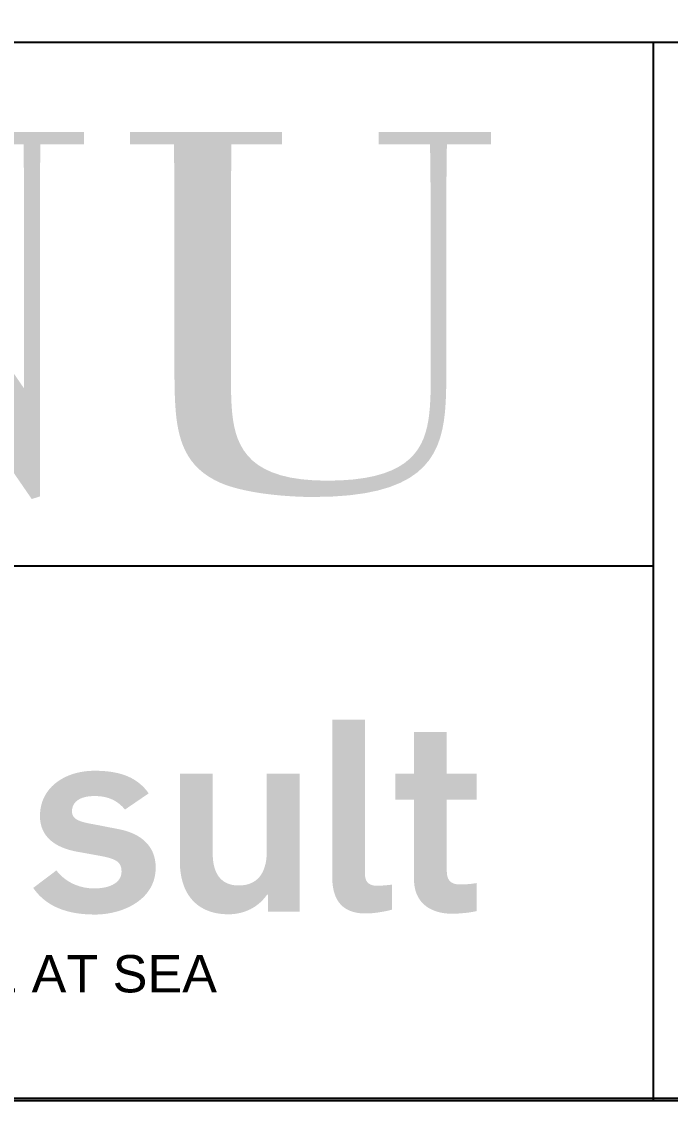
# Model space of a CAD drawing. Extents: x -86245 to 167090, y -69122 to 55245.
# Drawn here: x 36660 to 38102, y -5 to 2392 of the extents above; entities that cross this region are included whole.
import ezdxf
from ezdxf.enums import TextEntityAlignment as Align

# ---------------------------------------------------------------- set-up
doc = ezdxf.new("R2010")
doc.units = 0
doc.header["$LTSCALE"] = 250
doc.layers.get('0').update_dxf_attribs({"linetype": 'CONTINUOUS'})
for name, color, linetype in [('% kommentar', 10, 'CONTINUOUS'), ('Ramme', 7, 'CONTINUOUS'), ('S0CO1', 1, 'CONTINUOUS')]:
    doc.layers.add(name, color=color, linetype=linetype)
doc.layers.add('Layer 1', color=1, linetype='CONTINUOUS', true_color=0xff0000)
doc.styles.add('ROMANS', font='romans.shx', dxfattribs={"height": 125})
doc.styles.add('style1', font='arial.ttf', dxfattribs={"height": 2})

# ---------------------------------------------------------------- blocks, each defined once
blk = doc.blocks.new('A$Ce4b58fa5')
at = {"layer": 'Layer 1', "true_color": 0x0091b3}
for points in [[(90.894, 10.876), (90.964, 10.876), (91.036, 10.879), (91.11, 10.884), (91.184, 10.889), (91.335, 10.905), (91.485, 10.926), (91.632, 10.951), (91.773, 10.978), (91.905, 11.007), (92.024, 11.037), (92.024, 12.11), (91.701, 12.078), (91.627, 12.073), (91.551, 12.068), (91.469, 12.065), (91.378, 12.064), (91.361, 12.064), (91.343, 12.065), (91.326, 12.065), (91.31, 12.067), (91.294, 12.068), (91.278, 12.07), (91.262, 12.072), (91.247, 12.074), (91.232, 12.077), (91.218, 12.079), (91.204, 12.083), (91.19, 12.086), (91.177, 12.09), (91.164, 12.094), (91.151, 12.098), (91.138, 12.102), (91.126, 12.107), (91.115, 12.112), (91.103, 12.118), (91.092, 12.123), (91.081, 12.129), (91.071, 12.135), (91.06, 12.141), (91.05, 12.147), (91.041, 12.154), (91.031, 12.161), (91.022, 12.168), (91.014, 12.175), (91.005, 12.183), (90.997, 12.191), (90.989, 12.199), (90.982, 12.207), (90.974, 12.215), (90.967, 12.224), (90.961, 12.232), (90.954, 12.241), (90.948, 12.25), (90.942, 12.26), (90.936, 12.269), (90.931, 12.279), (90.926, 12.288), (90.921, 12.298), (90.916, 12.308), (90.912, 12.319), (90.908, 12.329), (90.904, 12.34), (90.9, 12.35), (90.897, 12.361), (90.893, 12.372), (90.89, 12.383), (90.887, 12.394), (90.885, 12.405), (90.883, 12.417), (90.881, 12.428), (90.879, 12.44), (90.877, 12.452), (90.875, 12.463), (90.874, 12.475), (90.872, 12.499), (90.871, 12.524), (90.871, 12.549), (90.871, 19.183), (89.463, 19.183), (89.463, 12.537), (89.464, 12.431), (89.467, 12.313), (89.471, 12.251), (89.475, 12.187), (89.482, 12.121), (89.49, 12.054), (89.501, 11.985), (89.514, 11.917), (89.521, 11.882), (89.529, 11.847), (89.538, 11.813), (89.548, 11.778), (89.558, 11.744), (89.569, 11.709), (89.581, 11.675), (89.594, 11.641), (89.608, 11.607), (89.623, 11.573), (89.638, 11.54), (89.655, 11.507), (89.673, 11.475), (89.691, 11.443), (89.711, 11.411), (89.732, 11.38), (89.754, 11.349), (89.777, 11.319), (89.79, 11.305), (89.802, 11.29), (89.815, 11.276), (89.828, 11.261), (89.841, 11.247), (89.855, 11.233), (89.869, 11.22), (89.883, 11.206), (89.897, 11.193), (89.912, 11.18), (89.928, 11.167), (89.943, 11.154), (89.959, 11.142), (89.976, 11.129), (89.992, 11.117), (90.009, 11.105), (90.027, 11.094), (90.045, 11.082), (90.063, 11.071), (90.081, 11.061), (90.1, 11.05), (90.119, 11.04), (90.139, 11.03), (90.159, 11.02), (90.18, 11.01), (90.2, 11.001), (90.222, 10.992), (90.243, 10.983), (90.265, 10.975), (90.288, 10.967), (90.311, 10.959), (90.334, 10.952), (90.382, 10.938), (90.431, 10.925), (90.483, 10.914), (90.536, 10.904), (90.591, 10.895), (90.648, 10.888), (90.706, 10.883), (90.767, 10.879), (90.829, 10.876)], [(94.621, 10.864), (94.712, 10.866), (94.827, 10.871), (94.958, 10.879), (95.101, 10.892), (95.248, 10.907), (95.395, 10.927), (95.465, 10.939), (95.534, 10.951), (95.598, 10.965), (95.659, 10.979), (95.659, 12.179), (95.56, 12.164), (95.469, 12.151), (95.383, 12.141), (95.3, 12.133), (95.216, 12.128), (95.129, 12.124), (94.932, 12.122), (94.902, 12.122), (94.873, 12.123), (94.844, 12.125), (94.816, 12.128), (94.802, 12.13), (94.788, 12.132), (94.774, 12.134), (94.761, 12.136), (94.748, 12.139), (94.735, 12.142), (94.722, 12.145), (94.709, 12.148), (94.697, 12.152), (94.685, 12.156), (94.672, 12.16), (94.661, 12.165), (94.649, 12.169), (94.637, 12.174), (94.626, 12.179), (94.615, 12.185), (94.604, 12.191), (94.593, 12.197), (94.583, 12.203), (94.573, 12.21), (94.563, 12.217), (94.553, 12.224), (94.543, 12.232), (94.534, 12.24), (94.525, 12.248), (94.516, 12.257), (94.508, 12.266), (94.499, 12.275), (94.491, 12.285), (94.483, 12.295), (94.476, 12.305), (94.468, 12.316), (94.461, 12.327), (94.455, 12.338), (94.448, 12.35), (94.442, 12.362), (94.436, 12.374), (94.43, 12.387), (94.425, 12.4), (94.419, 12.414), (94.415, 12.428), (94.41, 12.442), (94.406, 12.457), (94.402, 12.472), (94.398, 12.488), (94.395, 12.504), (94.392, 12.52), (94.389, 12.537), (94.386, 12.554), (94.384, 12.572), (94.383, 12.59), (94.381, 12.608), (94.38, 12.627), (94.379, 12.647), (94.378, 12.687), (94.378, 15.745), (95.659, 15.745), (95.659, 16.864), (94.378, 16.864), (94.378, 18.652), (92.971, 18.652), (92.971, 16.864), (92.175, 16.864), (92.175, 15.745), (92.971, 15.745), (92.971, 12.352), (92.971, 12.304), (92.973, 12.256), (92.976, 12.209), (92.979, 12.163), (92.984, 12.118), (92.99, 12.073), (92.997, 12.03), (93.004, 11.987), (93.013, 11.945), (93.023, 11.904), (93.033, 11.864), (93.045, 11.825), (93.057, 11.787), (93.071, 11.749), (93.085, 11.713), (93.1, 11.677), (93.116, 11.642), (93.133, 11.608), (93.151, 11.575), (93.17, 11.542), (93.189, 11.51), (93.21, 11.479), (93.231, 11.449), (93.252, 11.42), (93.275, 11.392), (93.298, 11.364), (93.323, 11.337), (93.347, 11.311), (93.373, 11.286), (93.399, 11.261), (93.426, 11.238), (93.454, 11.215), (93.482, 11.192), (93.511, 11.171), (93.541, 11.15), (93.571, 11.13), (93.602, 11.111), (93.633, 11.093), (93.665, 11.075), (93.698, 11.058), (93.731, 11.042), (93.765, 11.027), (93.799, 11.012), (93.834, 10.998), (93.869, 10.985), (93.905, 10.972), (93.942, 10.96), (93.978, 10.949), (94.016, 10.939), (94.053, 10.929), (94.091, 10.92), (94.13, 10.912), (94.169, 10.904), (94.208, 10.897), (94.248, 10.891), (94.288, 10.885), (94.369, 10.876), (94.452, 10.869), (94.536, 10.865)], [(79.287, 10.829), (79.401, 10.831), (79.516, 10.837), (79.631, 10.847), (79.747, 10.86), (79.862, 10.877), (79.977, 10.898), (80.092, 10.923), (80.205, 10.952), (80.262, 10.967), (80.317, 10.984), (80.373, 11.002), (80.428, 11.021), (80.483, 11.041), (80.537, 11.061), (80.591, 11.083), (80.644, 11.106), (80.697, 11.129), (80.749, 11.154), (80.8, 11.18), (80.85, 11.206), (80.9, 11.234), (80.949, 11.262), (80.997, 11.292), (81.045, 11.323), (81.091, 11.354), (81.137, 11.387), (81.181, 11.42), (81.225, 11.455), (81.267, 11.491), (81.309, 11.527), (81.349, 11.565), (81.389, 11.604), (81.427, 11.643), (81.464, 11.684), (81.499, 11.725), (81.533, 11.768), (81.566, 11.812), (81.598, 11.857), (81.628, 11.902), (81.657, 11.949), (81.685, 11.997), (81.71, 12.046), (81.735, 12.095), (81.757, 12.146), (81.779, 12.198), (81.798, 12.251), (81.816, 12.305), (81.832, 12.36), (81.846, 12.416), (81.859, 12.473), (81.869, 12.531), (81.878, 12.59), (81.885, 12.65), (81.89, 12.712), (81.893, 12.774), (81.894, 12.837), (81.894, 12.878), (81.893, 12.919), (81.89, 12.96), (81.888, 13), (81.884, 13.039), (81.879, 13.078), (81.874, 13.117), (81.867, 13.155), (81.86, 13.193), (81.853, 13.23), (81.844, 13.266), (81.834, 13.302), (81.824, 13.338), (81.813, 13.373), (81.801, 13.408), (81.788, 13.442), (81.775, 13.476), (81.761, 13.509), (81.746, 13.542), (81.73, 13.574), (81.713, 13.606), (81.696, 13.637), (81.678, 13.668), (81.659, 13.698), (81.639, 13.728), (81.619, 13.757), (81.597, 13.786), (81.576, 13.814), (81.553, 13.842), (81.529, 13.869), (81.505, 13.895), (81.48, 13.922), (81.455, 13.947), (81.428, 13.973), (81.401, 13.997), (81.373, 14.021), (81.345, 14.045), (81.315, 14.068), (81.285, 14.091), (81.255, 14.113), (81.223, 14.135), (81.191, 14.156), (81.158, 14.176), (81.125, 14.196), (81.091, 14.216), (81.056, 14.235), (81.02, 14.253), (80.984, 14.271), (80.947, 14.289), (80.909, 14.306), (80.871, 14.322), (80.832, 14.338), (80.752, 14.368), (80.67, 14.396), (80.585, 14.422), (80.497, 14.446), (80.406, 14.468), (80.314, 14.487), (79.425, 14.66), (78.992, 14.742), (78.895, 14.764), (78.848, 14.775), (78.802, 14.787), (78.758, 14.8), (78.716, 14.813), (78.675, 14.827), (78.636, 14.842), (78.617, 14.85), (78.599, 14.857), (78.581, 14.866), (78.564, 14.874), (78.547, 14.883), (78.53, 14.892), (78.514, 14.901), (78.499, 14.91), (78.484, 14.92), (78.47, 14.93), (78.456, 14.941), (78.449, 14.946), (78.442, 14.951), (78.436, 14.957), (78.43, 14.962), (78.423, 14.968), (78.417, 14.974), (78.412, 14.98), (78.406, 14.985), (78.4, 14.992), (78.395, 14.998), (78.39, 15.004), (78.384, 15.01), (78.379, 15.016), (78.375, 15.023), (78.37, 15.03), (78.365, 15.036), (78.361, 15.043), (78.357, 15.05), (78.353, 15.057), (78.349, 15.064), (78.345, 15.071), (78.342, 15.078), (78.338, 15.086), (78.335, 15.093), (78.332, 15.101), (78.329, 15.109), (78.326, 15.117), (78.324, 15.125), (78.321, 15.133), (78.319, 15.141), (78.317, 15.149), (78.315, 15.158), (78.313, 15.166), (78.312, 15.175), (78.31, 15.184), (78.309, 15.192), (78.308, 15.202), (78.307, 15.211), (78.307, 15.22), (78.306, 15.229), (78.306, 15.239), (78.306, 15.249), (78.306, 15.27), (78.307, 15.29), (78.309, 15.31), (78.311, 15.33), (78.313, 15.35), (78.316, 15.369), (78.32, 15.388), (78.324, 15.406), (78.329, 15.424), (78.335, 15.442), (78.34, 15.459), (78.347, 15.476), (78.354, 15.493), (78.361, 15.509), (78.369, 15.526), (78.378, 15.541), (78.387, 15.557), (78.396, 15.572), (78.406, 15.586), (78.416, 15.601), (78.427, 15.615), (78.439, 15.628), (78.451, 15.641), (78.463, 15.654), (78.476, 15.667), (78.489, 15.679), (78.502, 15.691), (78.517, 15.703), (78.531, 15.714), (78.546, 15.725), (78.561, 15.736), (78.577, 15.746), (78.593, 15.756), (78.61, 15.766), (78.627, 15.775), (78.644, 15.784), (78.662, 15.793), (78.68, 15.801), (78.698, 15.809), (78.717, 15.817), (78.736, 15.824), (78.756, 15.831), (78.776, 15.838), (78.796, 15.844), (78.817, 15.85), (78.838, 15.856), (78.859, 15.862), (78.88, 15.867), (78.924, 15.876), (78.97, 15.884), (79.016, 15.891), (79.063, 15.896), (79.112, 15.901), (79.162, 15.904), (79.212, 15.906), (79.264, 15.906), (79.317, 15.906), (79.37, 15.904), (79.421, 15.902), (79.472, 15.898), (79.521, 15.893), (79.57, 15.888), (79.617, 15.881), (79.664, 15.873), (79.71, 15.864), (79.755, 15.854), (79.799, 15.843), (79.842, 15.83), (79.885, 15.817), (79.926, 15.802), (79.967, 15.786), (80.008, 15.769), (80.048, 15.751), (80.087, 15.732), (80.125, 15.711), (80.163, 15.689), (80.2, 15.666), (80.237, 15.642), (80.273, 15.617), (80.309, 15.59), (80.344, 15.562), (80.378, 15.533), (80.413, 15.502), (80.447, 15.47), (80.48, 15.437), (80.513, 15.402), (80.546, 15.367), (80.579, 15.329), (81.594, 16.022), (81.547, 16.086), (81.523, 16.118), (81.498, 16.148), (81.473, 16.179), (81.448, 16.208), (81.422, 16.237), (81.396, 16.265), (81.369, 16.293), (81.342, 16.32), (81.315, 16.347), (81.287, 16.372), (81.259, 16.398), (81.23, 16.422), (81.201, 16.446), (81.172, 16.47), (81.142, 16.493), (81.112, 16.515), (81.081, 16.537), (81.05, 16.558), (81.019, 16.579), (80.987, 16.599), (80.955, 16.619), (80.922, 16.638), (80.889, 16.656), (80.856, 16.674), (80.788, 16.708), (80.718, 16.74), (80.647, 16.77), (80.574, 16.798), (80.499, 16.824), (80.423, 16.848), (80.345, 16.87), (80.265, 16.89), (80.183, 16.908), (80.1, 16.924), (80.015, 16.938), (79.929, 16.951), (79.841, 16.962), (79.751, 16.971), (79.659, 16.978), (79.566, 16.984), (79.471, 16.988), (79.275, 16.991), (79.216, 16.99), (79.158, 16.989), (79.099, 16.986), (79.041, 16.983), (78.984, 16.978), (78.927, 16.972), (78.87, 16.966), (78.813, 16.958), (78.757, 16.95), (78.702, 16.94), (78.647, 16.929), (78.592, 16.918), (78.538, 16.905), (78.484, 16.892), (78.431, 16.877), (78.378, 16.862), (78.327, 16.845), (78.275, 16.828), (78.225, 16.809), (78.175, 16.79), (78.125, 16.77), (78.076, 16.748), (78.028, 16.726), (77.981, 16.703), (77.935, 16.679), (77.889, 16.654), (77.844, 16.628), (77.8, 16.601), (77.757, 16.573), (77.714, 16.545), (77.673, 16.515), (77.632, 16.485), (77.593, 16.453), (77.554, 16.421), (77.516, 16.388), (77.479, 16.354), (77.443, 16.319), (77.409, 16.283), (77.375, 16.246), (77.342, 16.208), (77.311, 16.17), (77.28, 16.13), (77.251, 16.09), (77.223, 16.049), (77.196, 16.007), (77.17, 15.964), (77.145, 15.921), (77.122, 15.876), (77.1, 15.831), (77.079, 15.785), (77.059, 15.738), (77.041, 15.69), (77.024, 15.641), (77.009, 15.592), (76.995, 15.541), (76.982, 15.49), (76.971, 15.438), (76.961, 15.386), (76.952, 15.332), (76.945, 15.278), (76.94, 15.223), (76.936, 15.167), (76.934, 15.11), (76.933, 15.052), (76.933, 15.011), (76.935, 14.97), (76.937, 14.93), (76.94, 14.891), (76.944, 14.852), (76.95, 14.813), (76.956, 14.776), (76.962, 14.739), (76.97, 14.702), (76.979, 14.666), (76.988, 14.631), (76.999, 14.596), (77.01, 14.561), (77.022, 14.528), (77.035, 14.495), (77.049, 14.462), (77.064, 14.43), (77.079, 14.399), (77.095, 14.368), (77.112, 14.338), (77.13, 14.308), (77.149, 14.279), (77.168, 14.25), (77.188, 14.222), (77.209, 14.195), (77.231, 14.168), (77.254, 14.141), (77.277, 14.115), (77.301, 14.09), (77.325, 14.065), (77.351, 14.041), (77.377, 14.017), (77.404, 13.994), (77.431, 13.971), (77.46, 13.949), (77.489, 13.927), (77.518, 13.906), (77.549, 13.885), (77.58, 13.865), (77.611, 13.845), (77.643, 13.826), (77.676, 13.807), (77.71, 13.789), (77.744, 13.772), (77.779, 13.754), (77.814, 13.738), (77.887, 13.706), (77.962, 13.676), (78.039, 13.648), (78.119, 13.621), (78.201, 13.597), (78.284, 13.575), (78.37, 13.554), (78.458, 13.535), (78.548, 13.518), (79.321, 13.379), (79.597, 13.328), (79.719, 13.303), (79.83, 13.276), (79.882, 13.262), (79.931, 13.248), (79.977, 13.233), (80.022, 13.218), (80.063, 13.201), (80.083, 13.193), (80.102, 13.185), (80.121, 13.176), (80.139, 13.167), (80.157, 13.158), (80.174, 13.149), (80.19, 13.139), (80.206, 13.129), (80.221, 13.119), (80.236, 13.109), (80.25, 13.098), (80.263, 13.087), (80.276, 13.076), (80.282, 13.07), (80.288, 13.065), (80.294, 13.059), (80.3, 13.053), (80.306, 13.047), (80.311, 13.041), (80.317, 13.034), (80.322, 13.028), (80.327, 13.022), (80.332, 13.015), (80.337, 13.009), (80.342, 13.002), (80.347, 12.996), (80.351, 12.989), (80.356, 12.982), (80.36, 12.975), (80.364, 12.968), (80.368, 12.961), (80.372, 12.953), (80.375, 12.946), (80.379, 12.939), (80.382, 12.931), (80.386, 12.924), (80.389, 12.916), (80.392, 12.908), (80.395, 12.9), (80.398, 12.892), (80.4, 12.884), (80.405, 12.867), (80.41, 12.85), (80.414, 12.833), (80.418, 12.815), (80.421, 12.796), (80.423, 12.777), (80.425, 12.758), (80.427, 12.738), (80.428, 12.718), (80.429, 12.697), (80.429, 12.676), (80.429, 12.663), (80.429, 12.651), (80.428, 12.639), (80.427, 12.627), (80.426, 12.615), (80.425, 12.603), (80.424, 12.591), (80.422, 12.58), (80.42, 12.568), (80.418, 12.557), (80.416, 12.546), (80.414, 12.535), (80.411, 12.524), (80.409, 12.513), (80.406, 12.502), (80.403, 12.492), (80.399, 12.481), (80.396, 12.471), (80.392, 12.461), (80.388, 12.451), (80.384, 12.441), (80.38, 12.431), (80.375, 12.421), (80.371, 12.411), (80.366, 12.402), (80.361, 12.392), (80.356, 12.383), (80.351, 12.374), (80.345, 12.365), (80.34, 12.356), (80.334, 12.347), (80.328, 12.338), (80.322, 12.329), (80.316, 12.321), (80.309, 12.312), (80.303, 12.304), (80.296, 12.296), (80.289, 12.288), (80.275, 12.272), (80.26, 12.256), (80.245, 12.241), (80.229, 12.227), (80.212, 12.212), (80.195, 12.199), (80.178, 12.185), (80.16, 12.172), (80.141, 12.16), (80.122, 12.147), (80.103, 12.136), (80.083, 12.124), (80.063, 12.113), (80.042, 12.102), (80.021, 12.092), (79.999, 12.082), (79.977, 12.073), (79.955, 12.064), (79.932, 12.055), (79.909, 12.047), (79.886, 12.039), (79.838, 12.024), (79.79, 12.01), (79.74, 11.998), (79.689, 11.988), (79.638, 11.978), (79.585, 11.97), (79.533, 11.964), (79.479, 11.958), (79.426, 11.954), (79.372, 11.951), (79.318, 11.949), (79.264, 11.949), (79.201, 11.95), (79.139, 11.952), (79.078, 11.956), (79.017, 11.962), (78.956, 11.97), (78.897, 11.979), (78.837, 11.989), (78.779, 12.001), (78.721, 12.015), (78.664, 12.03), (78.608, 12.047), (78.552, 12.066), (78.497, 12.085), (78.443, 12.107), (78.39, 12.129), (78.338, 12.153), (78.286, 12.179), (78.236, 12.206), (78.186, 12.234), (78.137, 12.264), (78.09, 12.295), (78.043, 12.328), (77.997, 12.361), (77.953, 12.396), (77.909, 12.433), (77.867, 12.47), (77.825, 12.509), (77.785, 12.549), (77.746, 12.591), (77.708, 12.633), (77.672, 12.677), (77.637, 12.722), (76.644, 11.972), (76.672, 11.932), (76.701, 11.892), (76.73, 11.854), (76.759, 11.816), (76.79, 11.78), (76.82, 11.744), (76.852, 11.708), (76.883, 11.674), (76.916, 11.641), (76.949, 11.608), (76.982, 11.576), (77.016, 11.545), (77.05, 11.515), (77.085, 11.485), (77.12, 11.456), (77.156, 11.428), (77.193, 11.401), (77.229, 11.374), (77.267, 11.348), (77.304, 11.323), (77.342, 11.299), (77.381, 11.275), (77.42, 11.252), (77.459, 11.23), (77.499, 11.208), (77.539, 11.188), (77.621, 11.148), (77.704, 11.111), (77.788, 11.076), (77.874, 11.044), (77.961, 11.015), (78.05, 10.987), (78.139, 10.963), (78.23, 10.94), (78.322, 10.92), (78.415, 10.902), (78.509, 10.886), (78.603, 10.872), (78.699, 10.861), (78.795, 10.851), (78.892, 10.843), (78.99, 10.837), (79.089, 10.833)], [(85.009, 10.841), (85.071, 10.842), (85.132, 10.844), (85.193, 10.848), (85.254, 10.854), (85.314, 10.861), (85.373, 10.87), (85.433, 10.881), (85.491, 10.893), (85.55, 10.907), (85.607, 10.923), (85.664, 10.94), (85.721, 10.958), (85.776, 10.979), (85.832, 11.001), (85.886, 11.025), (85.94, 11.05), (85.993, 11.077), (86.045, 11.106), (86.096, 11.136), (86.146, 11.168), (86.196, 11.202), (86.244, 11.237), (86.292, 11.274), (86.338, 11.313), (86.384, 11.354), (86.428, 11.396), (86.472, 11.439), (86.514, 11.485), (86.555, 11.532), (86.595, 11.581), (86.633, 11.631), (86.671, 11.683), (86.706, 11.683), (86.706, 10.956), (88.067, 10.956), (88.067, 16.864), (86.659, 16.864), (86.659, 13.564), (86.658, 13.471), (86.654, 13.382), (86.648, 13.295), (86.639, 13.212), (86.634, 13.171), (86.628, 13.131), (86.621, 13.092), (86.614, 13.054), (86.606, 13.016), (86.598, 12.979), (86.588, 12.943), (86.579, 12.908), (86.569, 12.873), (86.558, 12.839), (86.546, 12.806), (86.534, 12.774), (86.521, 12.742), (86.508, 12.711), (86.494, 12.681), (86.48, 12.652), (86.465, 12.623), (86.449, 12.595), (86.433, 12.568), (86.416, 12.542), (86.399, 12.516), (86.381, 12.491), (86.363, 12.467), (86.344, 12.443), (86.324, 12.421), (86.304, 12.399), (86.283, 12.377), (86.262, 12.357), (86.24, 12.337), (86.217, 12.318), (86.194, 12.299), (86.171, 12.282), (86.147, 12.265), (86.122, 12.249), (86.097, 12.233), (86.071, 12.219), (86.045, 12.205), (86.018, 12.191), (85.991, 12.179), (85.963, 12.167), (85.935, 12.156), (85.906, 12.145), (85.877, 12.136), (85.847, 12.127), (85.816, 12.119), (85.785, 12.111), (85.754, 12.104), (85.722, 12.098), (85.689, 12.093), (85.656, 12.088), (85.623, 12.084), (85.589, 12.081), (85.554, 12.079), (85.519, 12.077), (85.484, 12.076), (85.448, 12.075), (85.415, 12.076), (85.382, 12.077), (85.349, 12.079), (85.318, 12.081), (85.286, 12.084), (85.255, 12.088), (85.225, 12.092), (85.195, 12.098), (85.165, 12.103), (85.137, 12.11), (85.108, 12.117), (85.08, 12.125), (85.053, 12.134), (85.026, 12.143), (84.999, 12.153), (84.973, 12.163), (84.948, 12.175), (84.923, 12.186), (84.898, 12.199), (84.874, 12.212), (84.851, 12.226), (84.828, 12.241), (84.805, 12.256), (84.783, 12.272), (84.762, 12.289), (84.741, 12.306), (84.72, 12.324), (84.7, 12.342), (84.681, 12.362), (84.662, 12.381), (84.644, 12.402), (84.626, 12.423), (84.608, 12.445), (84.592, 12.467), (84.575, 12.491), (84.56, 12.514), (84.544, 12.539), (84.53, 12.564), (84.516, 12.589), (84.502, 12.616), (84.489, 12.643), (84.476, 12.67), (84.464, 12.699), (84.453, 12.728), (84.442, 12.757), (84.432, 12.787), (84.422, 12.818), (84.413, 12.85), (84.404, 12.882), (84.396, 12.914), (84.388, 12.948), (84.381, 12.982), (84.375, 13.016), (84.369, 13.051), (84.363, 13.087), (84.358, 13.124), (84.351, 13.198), (84.345, 13.275), (84.341, 13.355), (84.34, 13.437), (84.34, 16.864), (82.933, 16.864), (82.933, 13.091), (82.935, 12.962), (82.938, 12.898), (82.941, 12.836), (82.946, 12.774), (82.952, 12.713), (82.959, 12.653), (82.967, 12.593), (82.977, 12.535), (82.987, 12.477), (82.998, 12.421), (83.011, 12.365), (83.024, 12.31), (83.038, 12.256), (83.054, 12.203), (83.071, 12.15), (83.088, 12.099), (83.107, 12.049), (83.126, 11.999), (83.147, 11.95), (83.169, 11.903), (83.191, 11.856), (83.215, 11.81), (83.24, 11.766), (83.266, 11.722), (83.292, 11.679), (83.32, 11.637), (83.349, 11.596), (83.378, 11.556), (83.409, 11.517), (83.441, 11.479), (83.473, 11.442), (83.507, 11.407), (83.542, 11.372), (83.577, 11.338), (83.614, 11.305), (83.651, 11.274), (83.69, 11.243), (83.729, 11.213), (83.769, 11.185), (83.81, 11.157), (83.853, 11.131), (83.896, 11.106), (83.94, 11.082), (83.985, 11.059), (84.031, 11.037), (84.077, 11.016), (84.125, 10.996), (84.174, 10.978), (84.223, 10.96), (84.274, 10.944), (84.325, 10.929), (84.377, 10.915), (84.43, 10.902), (84.484, 10.891), (84.539, 10.88), (84.595, 10.871), (84.652, 10.863), (84.709, 10.857), (84.767, 10.851), (84.827, 10.847), (84.887, 10.844), (84.948, 10.842)]]:
    blk.add_hatch(color=142, dxfattribs=at).paths.add_polyline_path(points, flags=0)
blk = doc.blocks.new('TF-2')
at = {"true_color": 0x000000, "transparency": 33554687}
for points in [[(-99.304, 41.49), (-91.749, 30.507), (-91.749, 38.958), (-91.771, 40.968), (-94.042, 40.968), (-94.042, 41.49), (-89.173, 41.49), (-89.173, 40.968), (-91.051, 40.968), (-91.073, 38.958), (-91.073, 25.878), (-91.422, 25.769), (-101.554, 40.508), (-101.554, 28.673), (-101.532, 26.599), (-99.194, 26.599), (-99.194, 26.075), (-104.239, 26.075), (-104.239, 26.599), (-102.23, 26.599), (-102.209, 28.673), (-102.209, 38.958), (-102.23, 40.968), (-104.239, 40.968), (-104.239, 41.49)], [(-80.694, 41.49), (-80.694, 40.968), (-82.857, 40.968), (-82.877, 39.11), (-82.877, 30.769), (-82.874, 30.446), (-82.867, 30.126), (-82.853, 29.81), (-82.83, 29.501), (-82.795, 29.199), (-82.745, 28.906), (-82.676, 28.623), (-82.586, 28.352), (-82.471, 28.095), (-82.329, 27.852), (-82.157, 27.625), (-81.952, 27.416), (-81.71, 27.226), (-81.429, 27.057), (-81.106, 26.91), (-80.738, 26.786), (-80.321, 26.687), (-79.853, 26.615), (-79.33, 26.571), (-78.751, 26.555), (-78.164, 26.569), (-77.631, 26.607), (-77.151, 26.671), (-76.72, 26.757), (-76.336, 26.866), (-75.996, 26.995), (-75.697, 27.143), (-75.436, 27.31), (-75.212, 27.494), (-75.02, 27.694), (-74.859, 27.908), (-74.725, 28.135), (-74.616, 28.375), (-74.529, 28.626), (-74.462, 28.886), (-74.411, 29.155), (-74.374, 29.43), (-74.348, 29.712), (-74.331, 29.999), (-74.319, 30.289), (-74.319, 39.11), (-74.34, 40.968), (-76.545, 40.968), (-76.545, 41.49), (-71.721, 41.49), (-71.721, 40.968), (-73.619, 40.968), (-73.641, 39.11), (-73.641, 31.162), (-73.645, 30.736), (-73.653, 30.318), (-73.67, 29.91), (-73.699, 29.512), (-73.746, 29.126), (-73.813, 28.754), (-73.906, 28.398), (-74.028, 28.059), (-74.184, 27.738), (-74.378, 27.437), (-74.615, 27.157), (-74.898, 26.9), (-75.231, 26.668), (-75.62, 26.462), (-76.067, 26.283), (-76.578, 26.134), (-77.157, 26.015), (-77.807, 25.928), (-78.534, 25.875), (-79.34, 25.857), (-79.47, 25.857), (-79.614, 25.859), (-79.773, 25.863), (-79.944, 25.87), (-80.126, 25.878), (-80.319, 25.889), (-80.52, 25.903), (-80.728, 25.919), (-80.942, 25.939), (-81.161, 25.963), (-81.382, 25.99), (-81.606, 26.021), (-81.829, 26.057), (-82.052, 26.097), (-82.273, 26.142), (-82.489, 26.192), (-82.701, 26.247), (-82.906, 26.307), (-83.104, 26.374), (-83.292, 26.446), (-83.57, 26.577), (-83.82, 26.721), (-84.045, 26.877), (-84.245, 27.045), (-84.423, 27.225), (-84.579, 27.416), (-84.715, 27.618), (-84.833, 27.83), (-84.933, 28.053), (-85.017, 28.286), (-85.087, 28.528), (-85.144, 28.779), (-85.19, 29.039), (-85.225, 29.308), (-85.251, 29.584), (-85.27, 29.868), (-85.284, 30.16), (-85.292, 30.459), (-85.298, 30.764), (-85.301, 31.075), (-85.301, 39.11), (-85.323, 40.968), (-87.201, 40.968), (-87.201, 41.49)]]:
    blk.add_hatch(color=18, dxfattribs=at).paths.add_polyline_path(points)
at = {"color": 4, "transparency": 33554687}
for p, q in [((-167.837, 45.344), (0.163, 45.344)), ((-64.761, 0), (-64.761, 45.344)), ((-168, 22.911), (-64.761, 22.911))]:
    blk.add_line(p, q, dxfattribs=at)
at = {"color": 1, "transparency": 33554687}
blk.add_line((-175, 0), (0, 0), dxfattribs=at)
at = {"transparency": 33554687}
blk.add_blockref('A$Ce4b58fa5', (-168, -2.865), dxfattribs=at)
at = {"layer": '% kommentar', "color": 142, "true_color": 0x0091b3, "transparency": 33554687, "insert": (-104.776, 5.417), "char_height": 1.6, "width": 46.79408, "attachment_point": 5, "style": 'style1'}
blk.add_mtext('PASSION FOR IMPROVING LIFE AT SEA', dxfattribs=at)
at = {"color": 4, "transparency": 33554687, "style": 'ROMANS', "width": 1.5}
for tag, p in [('PROSJ', (-118.505, 73.949)), ('DRAWING', (-117.319, 67.819))]:
    blk.add_attdef(tag, text='', height=3, dxfattribs=at).set_placement(p, align=Align.MIDDLE)
at = {"color": 4, "transparency": 33554687, "style": 'ROMANS'}
for tag, p in [('SCALE', (-56.642, 73.215)), ('SHEET', (-23.606, 73.082))]:
    blk.add_attdef(tag, text='', height=2.2, dxfattribs=at).set_placement(p, align=Align.MIDDLE)

msp = doc.modelspace()

# ---------------------------------------------------------------- linework, layer by layer
at = {"layer": 'Ramme', "color": 6}
msp.add_lwpolyline([(0, 0), (41450, 0), (41450, 29100), (0, 29100)], close=True, dxfattribs=at)

# ---------------------------------------------------------------- block references
at = {"layer": 'S0CO1', "xscale": 51.85250253106215, "yscale": 51.85250253106215, "zscale": 51.85250253106215}
msp.add_blockref('TF-2', (41422.572, -5.106), dxfattribs=at)

doc.saveas('drawing.dxf')
